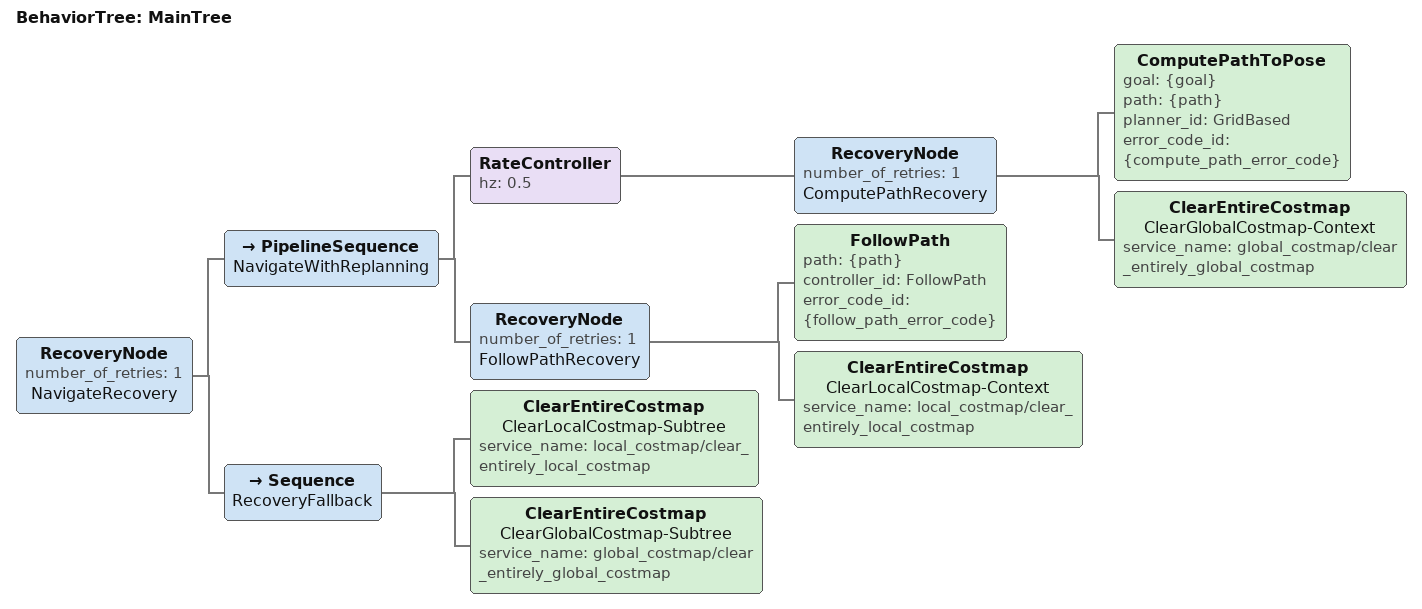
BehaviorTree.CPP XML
<?xml version="1.0"?>
<root BTCPP_format="4" main_tree_to_execute="MainTree">
  <BehaviorTree ID="MainTree">
    <RecoveryNode number_of_retries="1" name="NavigateRecovery">
      <PipelineSequence name="NavigateWithReplanning">
        <RateController hz="0.5">
          <RecoveryNode number_of_retries="1" name="ComputePathRecovery">
            <ComputePathToPose goal="{goal}" path="{path}" planner_id="GridBased" error_code_id="{compute_path_error_code}"/>
            <ClearEntireCostmap name="ClearGlobalCostmap-Context" service_name="global_costmap/clear_entirely_global_costmap"/>
          </RecoveryNode>
        </RateController>
        <RecoveryNode number_of_retries="1" name="FollowPathRecovery">
          <FollowPath path="{path}" controller_id="FollowPath" error_code_id="{follow_path_error_code}"/>
          <ClearEntireCostmap name="ClearLocalCostmap-Context" service_name="local_costmap/clear_entirely_local_costmap"/>
        </RecoveryNode>
      </PipelineSequence>
      <Sequence name="RecoveryFallback">
        <ClearEntireCostmap name="ClearLocalCostmap-Subtree" service_name="local_costmap/clear_entirely_local_costmap"/>
        <ClearEntireCostmap name="ClearGlobalCostmap-Subtree" service_name="global_costmap/clear_entirely_global_costmap"/>
      </Sequence>
    </RecoveryNode>
  </BehaviorTree>
</root>
